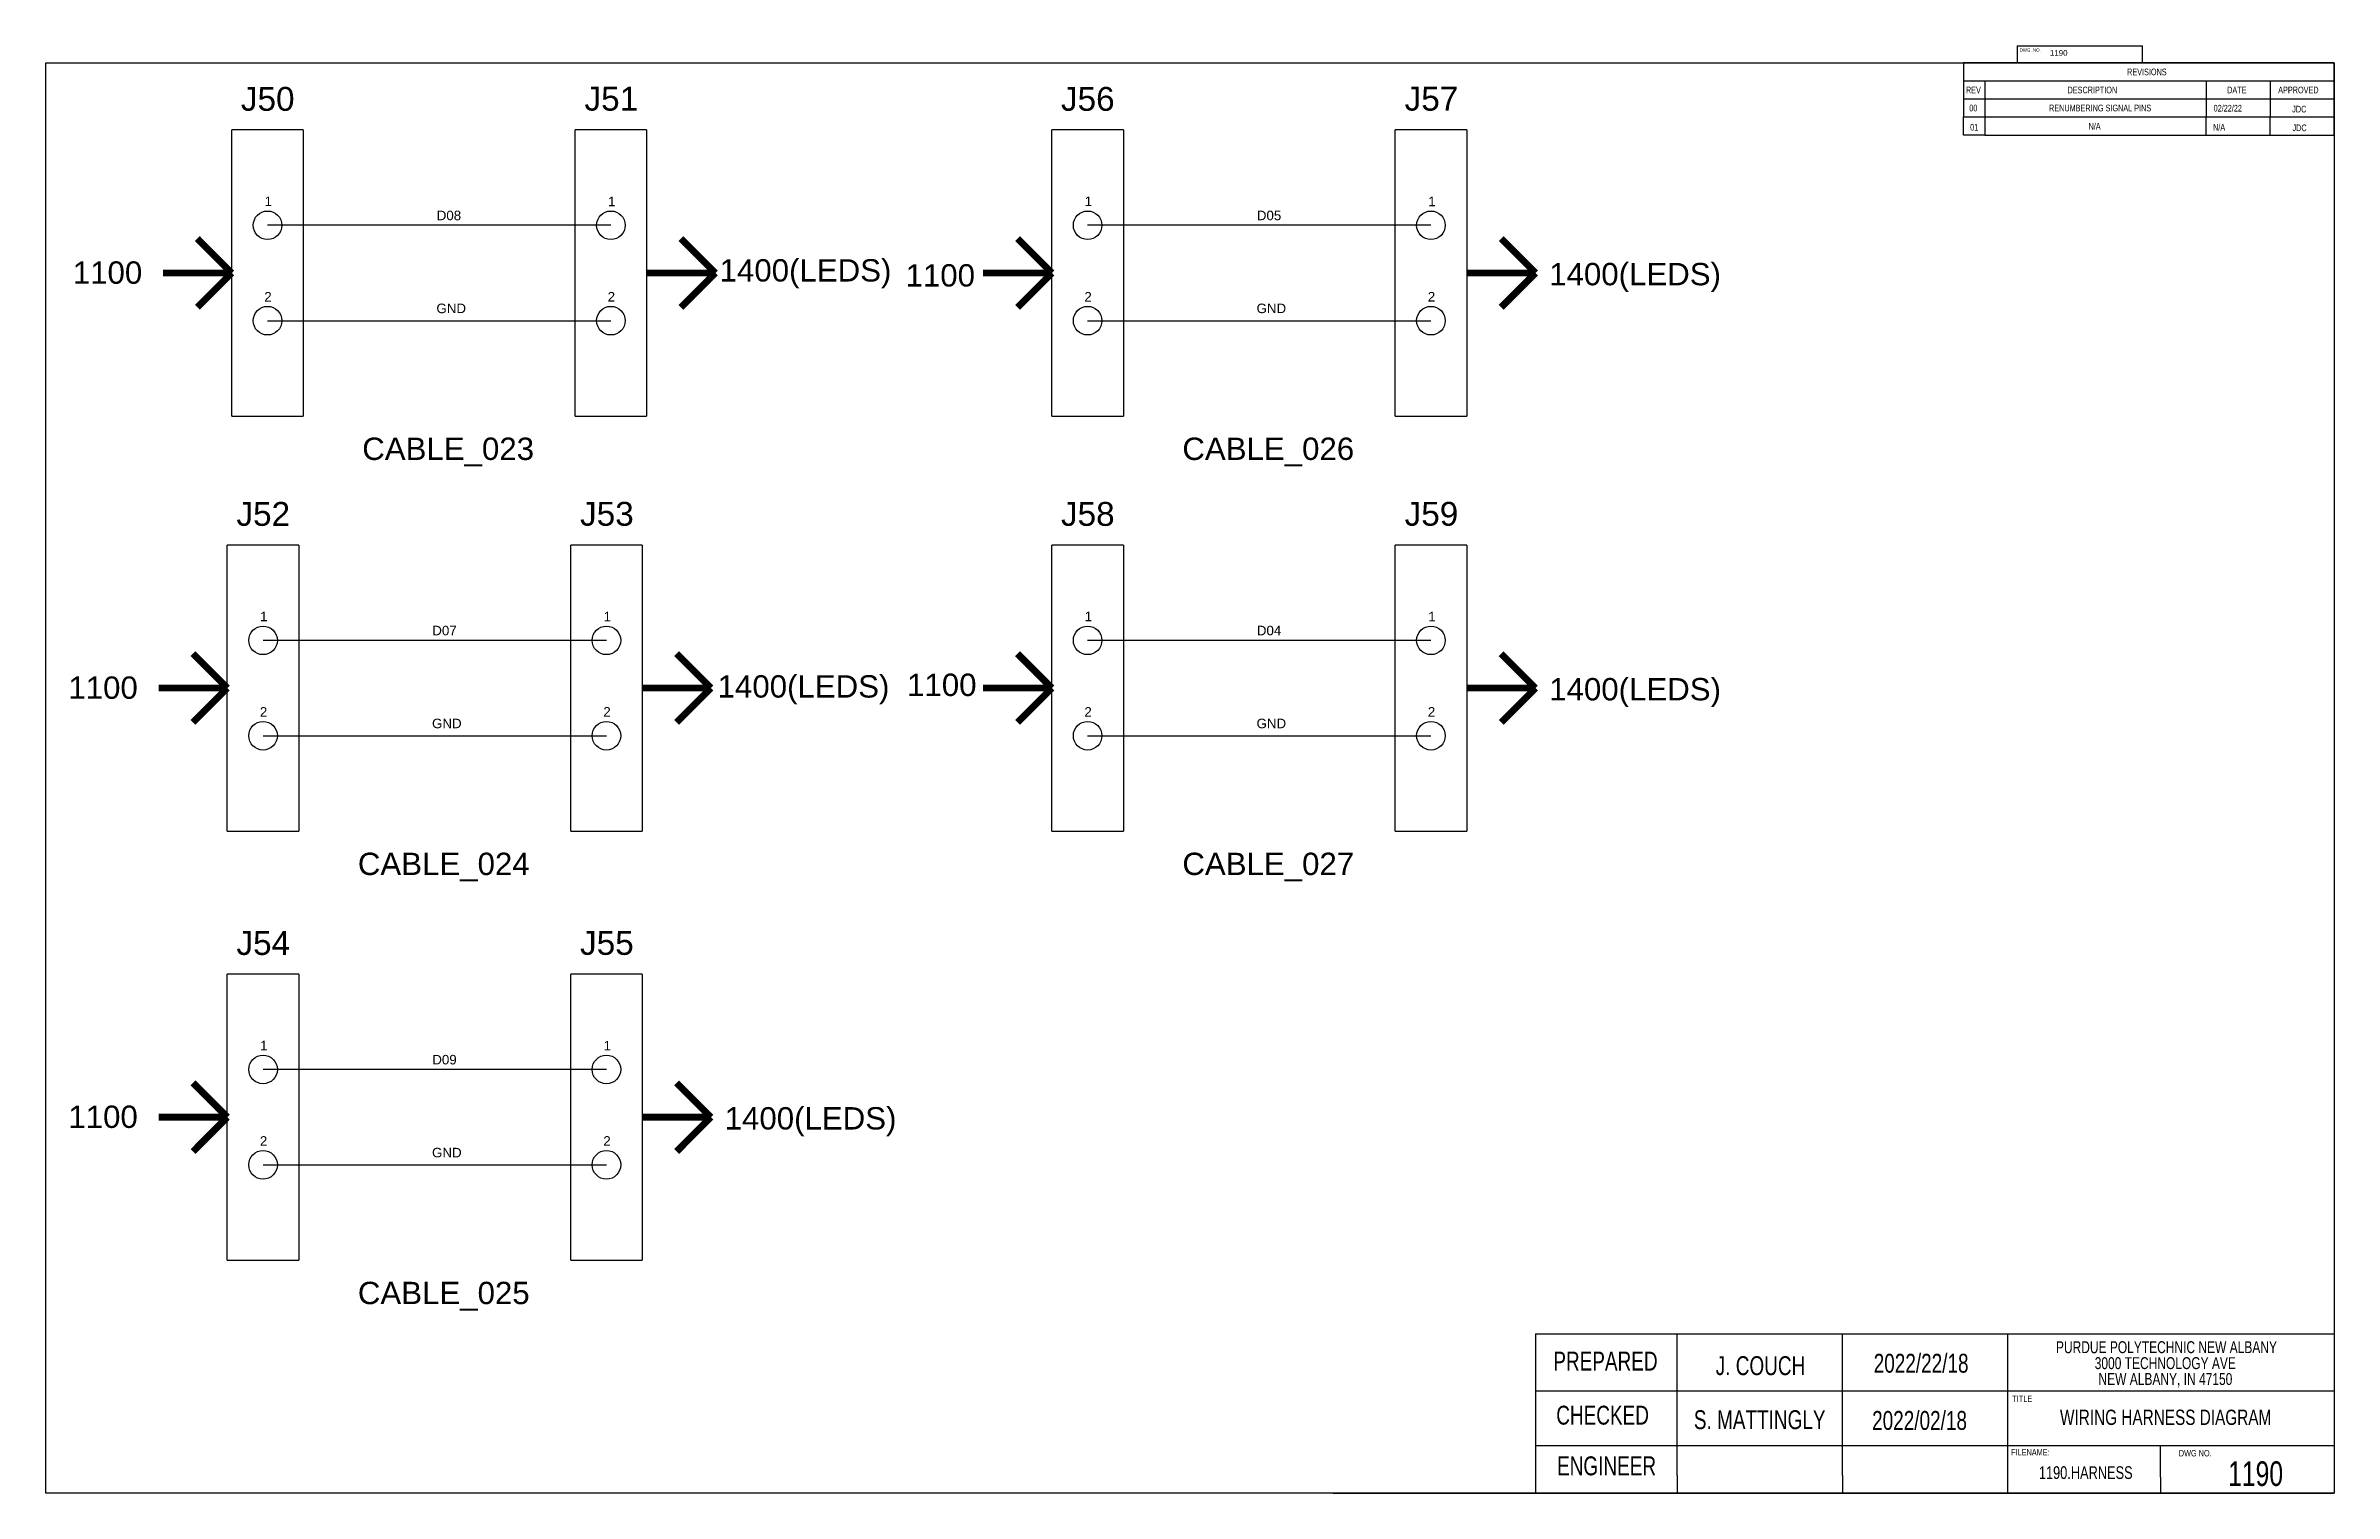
# Model space of a CAD drawing. Header units: inches. Extents: x 2.5 to 50.5, y 2.4 to 32.7.
import ezdxf

# ---------------------------------------------------------------- set-up
doc = ezdxf.new("R2010")
doc.units = ezdxf.units.IN
doc.header["$MEASUREMENT"] = 0
doc.layers.add('SLD-0', color=7, linetype='Continuous')
doc.styles.add('SLDTEXTSTYLE0', font='TXT', dxfattribs={"width": 0.75})
doc.styles.get("Standard").update_dxf_attribs({"font": 'arial.ttf'})

# ---------------------------------------------------------------- blocks, each defined once
blk = doc.blocks.new('SW_TABLEANNOTATION_0')
at = {"color": 0, "linetype": 'Continuous', "lineweight": 25}
for p, q in [((0, 0), (0, -0.338)), ((0, 0), (0.4, 0)), ((0, 0), (0, -1.015)), ((6.955, 0), (0, 0)), ((0.4, 0), (4.55, 0)), ((4.55, 0), (5.75, 0)), ((5.75, 0), (6.955, 0)), ((6.955, 0), (6.955, -0.338)), ((6.955, -1.015), (6.955, 0)), ((0, -0.338), (0, -0.677)), ((0, -0.338), (0.4, -0.338)), ((0.4, -0.338), (0.4, -0.677)), ((0.4, -0.338), (4.55, -0.338)), ((4.55, -0.338), (4.55, -0.677)), ((4.55, -0.338), (5.75, -0.338)), ((5.75, -0.338), (5.75, -0.677)), ((5.75, -0.338), (6.955, -0.338)), ((6.955, -0.338), (6.955, -0.677)), ((0, -0.677), (0.4, -0.677)), ((0, -0.677), (0, -1.015)), ((0, -0.677), (6.955, -0.677)), ((0.4, -0.677), (4.55, -0.677)), ((0.4, -0.677), (0.4, -1.015)), ((4.55, -0.677), (5.75, -0.677)), ((4.55, -0.677), (4.55, -1.015)), ((5.75, -0.677), (6.955, -0.677)), ((5.75, -0.677), (5.75, -1.015)), ((6.955, -0.677), (6.955, -1.015)), ((0, -1.015), (0.4, -1.015)), ((0, -1.015), (6.955, -1.015)), ((0.4, -1.015), (4.55, -1.015)), ((0.4, -1.015), (0.4, -1.354)), ((4.55, -1.015), (5.75, -1.015)), ((5.75, -1.015), (6.955, -1.015))]:
    blk.add_line(p, q, dxfattribs=at)
for p, q in [((0, -1.354), (0, -1.015)), ((4.55, -1.354), (4.55, -1.015)), ((5.75, -1.354), (5.75, -1.015)), ((6.955, -1.354), (6.955, -1.015)), ((0.4, -1.354), (0, -1.354)), ((0.4, -1.354), (4.55, -1.354)), ((4.55, -1.354), (5.75, -1.354)), ((5.75, -1.354), (6.955, -1.354))]:
    blk.add_line(p, q)
at = {"color": 0, "linetype": 'Continuous', "lineweight": 18, "char_height": 0.125, "attachment_point": 1, "style": 'SLDTEXTSTYLE0'}
for s, insert in [('REVISIONS', (3.069, -0.107)), ('REV', (0.046, -0.446)), ('00', (0.108, -0.784)), ('DESCRIPTION', (1.952, -0.446)), ('DATE', (4.946, -0.446)), ('APPROVED', (5.904, -0.446)), ('01', (0.125, -1.145))]:
    blk.add_mtext(s, dxfattribs=dict(at, insert=insert))
at = {"color": 0, "linetype": 'Continuous', "lineweight": 18, "char_height": 0.125, "width": 2.42309, "attachment_point": 1, "style": 'SLDTEXTSTYLE0'}
for s, insert in [('RENUMBERING SIGNAL PINS', (1.605, -0.784)), ('02/22/22', (4.693, -0.788)), ('JDC', (6.167, -0.805)), ('N/A', (2.346, -1.128)), ('N/A', (4.682, -1.145)), ('JDC', (6.172, -1.156))]:
    blk.add_mtext(s, dxfattribs=dict(at, insert=insert))
blk = doc.blocks.new('SW_NOTE_0_8')
at = {"layer": 'SLD-0', "color": 0, "char_height": 0.125, "attachment_point": 2, "style": 'SLDTEXTSTYLE0'}
for s, insert in [('PURDUE POLYTECHNIC NEW ALBANY', (1.434, 0.161)), ('3000 TECHNOLOGY AVE', (1.422, -0.006)), ('NEW ALBANY, IN 47150', (1.423, -0.172))]:
    blk.add_mtext(s, dxfattribs=dict(at, insert=insert))

msp = doc.modelspace()

# ---------------------------------------------------------------- linework, layer by layer
for p, q in [((43.895, 32.729), (43.895, 32.37)), ((2.542, 24.37), (2.542, 32.37)), ((2.542, 32.37), (50.542, 32.37)), ((50.542, 32.37), (50.542, 2.37)), ((7.943, 30.963), (6.443, 30.963)), ((6.443, 24.963), (6.443, 30.963)), ((15.145, 30.963), (13.645, 30.963)), ((13.645, 24.963), (13.645, 30.963)), ((25.145, 30.963), (23.645, 30.963)), ((23.645, 24.963), (23.645, 30.963)), ((32.346, 30.963), (30.846, 30.963)), ((30.846, 24.963), (30.846, 30.963)), ((6.443, 24.963), (7.943, 24.963)), ((13.645, 24.963), (15.145, 24.963)), ((23.645, 24.963), (25.145, 24.963)), ((30.846, 24.963), (32.346, 24.963)), ((2.542, 2.37), (2.542, 24.37)), ((7.85, 22.258), (6.35, 22.258)), ((6.35, 16.258), (6.35, 22.258)), ((15.052, 22.258), (13.552, 22.258)), ((13.552, 16.258), (13.552, 22.258)), ((25.145, 22.258), (23.645, 22.258)), ((23.645, 16.258), (23.645, 22.258)), ((32.346, 22.258), (30.846, 22.258)), ((30.846, 16.258), (30.846, 22.258)), ((6.35, 16.258), (7.85, 16.258)), ((13.552, 16.258), (15.052, 16.258)), ((23.645, 16.258), (25.145, 16.258)), ((30.846, 16.258), (32.346, 16.258)), ((7.85, 13.258), (6.35, 13.258)), ((6.35, 7.258), (6.35, 13.258)), ((15.052, 13.258), (13.552, 13.258)), ((13.552, 7.258), (13.552, 13.258)), ((6.35, 7.258), (7.85, 7.258)), ((13.552, 7.258), (15.052, 7.258)), ((33.788, 5.712), (33.788, 2.37)), ((40.357, 5.712), (50.541, 5.712)), ((36.761, 2.739), (36.761, 2.37)), ((40.23, 2.739), (40.23, 2.37)), ((46.899, 2.704), (46.899, 2.37)), ((36.542, 2.37), (2.542, 2.37)), ((29.542, 2.37), (50.542, 2.37)), ((50.542, 2.37), (36.083, 2.37)), ((50.542, 2.37), (50.542, 2.37))]:
    msp.add_line(p, q)
at = {"color": 152, "true_color": 0x2776bb}
for p, q in [((14.395, 28.963), (7.193, 28.963)), ((31.596, 28.963), (24.395, 28.963)), ((14.302, 20.258), (7.1, 20.258)), ((31.596, 20.258), (24.395, 20.258)), ((14.302, 11.258), (7.1, 11.258))]:
    msp.add_line(p, q, dxfattribs=at)
at = {"color": 18, "true_color": 0x000000}
for p, q in [((7.193, 26.963), (14.395, 26.963)), ((24.395, 26.963), (31.596, 26.963)), ((7.1, 18.258), (14.302, 18.258)), ((24.395, 18.258), (31.596, 18.258)), ((7.1, 9.258), (14.302, 9.258))]:
    msp.add_line(p, q, dxfattribs=at)
for points in [[(7.943, 30.963), (7.943, 24.963)], [(15.145, 30.963), (15.145, 24.963)], [(25.145, 30.963), (25.145, 24.963)], [(32.346, 30.963), (32.346, 24.963)], [(7.85, 22.258), (7.85, 16.258)], [(15.052, 22.258), (15.052, 16.258)], [(25.145, 22.258), (25.145, 16.258)], [(32.346, 22.258), (32.346, 16.258)], [(7.85, 13.258), (7.85, 7.258)], [(15.052, 13.258), (15.052, 7.258)]]:
    msp.add_lwpolyline(points)
at = {"const_width": 0.144}
for points in [[(6.443, 27.963), (5.722, 28.685)], [(16.587, 27.963), (15.866, 28.685)], [(23.645, 27.963), (22.924, 28.685)], [(33.789, 27.963), (33.068, 28.685)], [(6.443, 27.963), (5.001, 27.963)], [(6.443, 27.963), (5.722, 27.242)], [(16.587, 27.963), (15.145, 27.963)], [(16.587, 27.963), (15.866, 27.242)], [(23.645, 27.963), (22.202, 27.963)], [(23.645, 27.963), (22.924, 27.242)], [(33.789, 27.963), (32.346, 27.963)], [(33.789, 27.963), (33.068, 27.242)], [(6.35, 19.258), (5.629, 19.979)], [(16.494, 19.258), (15.773, 19.979)], [(23.645, 19.258), (22.924, 19.979)], [(33.789, 19.258), (33.068, 19.979)], [(6.35, 19.258), (4.908, 19.258)], [(6.35, 19.258), (5.629, 18.536)], [(16.494, 19.258), (15.052, 19.258)], [(16.494, 19.258), (15.773, 18.536)], [(23.645, 19.258), (22.202, 19.258)], [(23.645, 19.258), (22.924, 18.536)], [(33.789, 19.258), (32.346, 19.258)], [(33.789, 19.258), (33.068, 18.536)], [(6.35, 10.258), (5.629, 10.979)], [(16.494, 10.258), (15.773, 10.979)], [(6.35, 10.258), (4.908, 10.258)], [(6.35, 10.258), (5.629, 9.536)], [(16.494, 10.258), (15.052, 10.258)], [(16.494, 10.258), (15.773, 9.536)]]:
    msp.add_lwpolyline(points, dxfattribs=at)
for centre in [(7.193, 28.963), (14.395, 28.963), (24.395, 28.963), (31.596, 28.963), (7.193, 26.963), (14.395, 26.963), (24.395, 26.963), (31.596, 26.963), (7.1, 20.258), (14.302, 20.258), (24.395, 20.258), (31.596, 20.258), (7.1, 18.258), (14.302, 18.258), (24.395, 18.258), (31.596, 18.258), (7.1, 11.258), (14.302, 11.258), (7.1, 9.258), (14.302, 9.258)]:
    msp.add_circle(centre, 0.3)
at = {"layer": 'SLD-0', "color": 7, "linetype": 'Continuous', "lineweight": 25}
for p, q in [((43.895, 32.729), (46.523, 32.729)), ((46.523, 32.37), (46.523, 32.729)), ((33.788, 5.712), (43.698, 5.712)), ((33.788, 5.712), (43.698, 5.712)), ((36.761, 2.739), (36.761, 5.712)), ((40.23, 2.739), (40.23, 5.712)), ((43.698, 2.37), (43.698, 5.712)), ((33.788, 4.52), (43.698, 4.52)), ((43.698, 4.52), (50.542, 4.52)), ((33.788, 3.373), (43.698, 3.373)), ((43.698, 3.373), (50.542, 3.373)), ((46.899, 2.704), (46.899, 3.373))]:
    msp.add_line(p, q, dxfattribs=at)

# ---------------------------------------------------------------- block references
at = {"color": 7, "linetype": 'Continuous', "lineweight": 18, "xscale": 1.118033988749895, "yscale": 1.118033988749895, "zscale": 1.118033988749895}
msp.add_blockref('SW_TABLEANNOTATION_0', (42.766, 32.37), dxfattribs=at)
at = {"layer": 'SLD-0', "xscale": 2.004782487836321, "yscale": 2.004782487836321, "zscale": 1.603825990269057}
msp.add_blockref('SW_NOTE_0_8', (44.148, 5.236), dxfattribs=at)

# ---------------------------------------------------------------- texts
for s, p in [('1100', (3.109, 27.738)), ('1400(LEDS)', (16.676, 27.784)), ('1100', (20.576, 27.679)), ('1400(LEDS)', (34.076, 27.705)), ('CABLE_023', (9.18, 24.042)), ('CABLE_026', (26.382, 24.042)), ('1100', (3.016, 19.032)), ('1400(LEDS)', (16.634, 19.058)), ('1100', (20.608, 19.091)), ('1400(LEDS)', (34.076, 18.999)), ('CABLE_024', (9.088, 15.336)), ('CABLE_027', (26.382, 15.336)), ('1100', (3.016, 10.032)), ('1400(LEDS)', (16.782, 9.999)), ('CABLE_025', (9.088, 6.336))]:
    msp.add_text(s, height=0.4687).set_placement(p)
at = {"attachment_point": 1}
for s, width, gutter_width, heights, insert, char_height in [('1190', 1.61993, 0.534, [0], (44.577, 32.639), 0.1195), ('J50', 0.24175, 1, [0.204], (6.634, 31.865), 0.5), ('J51', 0.24175, 1, [0.204], (13.841, 31.868), 0.5), ('J56', 0.24175, 1, [0.204], (23.835, 31.865), 0.5), ('J57', 0.24175, 1, [0.204], (31.043, 31.868), 0.5), ('1', 0.1052, 1, [0], (7.131, 29.566), 0.2), ('1', 0.1052, 1, [0], (14.336, 29.564), 0.2), ('1', 0.1052, 1, [0], (24.333, 29.566), 0.2), ('1', 0.1052, 1, [0], (31.538, 29.564), 0.2), ('\\pt0.2;D08', 1.23567, 1, [0], (10.742, 29.27), 0.2), ('D05', 1.23567, 1, [0], (27.944, 29.27), 0.2), ('2', 0.1052, 1, [0], (7.125, 27.564), 0.2), ('2', 0.1052, 1, [0], (14.328, 27.565), 0.2), ('2', 0.1052, 1, [0], (24.327, 27.564), 0.2), ('2', 0.1052, 1, [0], (31.53, 27.565), 0.2), ('\\pt0.2;GND', 1.23567, 1, [0], (10.736, 27.321), 0.2), ('\\pt0.2;GND', 1.23567, 1, [0], (27.938, 27.321), 0.2), ('J52', 0.24175, 1, [0.204], (6.541, 23.16), 0.5), ('J53', 0.24175, 1, [0.204], (13.748, 23.162), 0.5), ('J58', 0.24175, 1, [0.204], (23.835, 23.16), 0.5), ('J59', 0.24175, 1, [0.204], (31.043, 23.162), 0.5), ('1', 0.1052, 1, [0], (7.038, 20.86), 0.2), ('1', 0.1052, 1, [0], (14.243, 20.858), 0.2), ('1', 0.1052, 1, [0], (24.333, 20.86), 0.2), ('1', 0.1052, 1, [0], (31.538, 20.858), 0.2), ('\\pt0.2;D07', 1.23567, 1, [0], (10.649, 20.564), 0.2), ('\\pt0.2;D04', 1.23567, 1, [0], (27.944, 20.564), 0.2), ('2', 0.1052, 1, [0], (7.032, 18.858), 0.2), ('2', 0.1052, 1, [0], (14.236, 18.859), 0.2), ('2', 0.1052, 1, [0], (24.327, 18.858), 0.2), ('2', 0.1052, 1, [0], (31.53, 18.859), 0.2), ('\\pt0.2;GND', 1.23567, 1, [0], (10.644, 18.615), 0.2), ('\\pt0.2;GND', 1.23567, 1, [0], (27.938, 18.615), 0.2), ('J54', 0.24175, 1, [0.204], (6.541, 14.16), 0.5), ('J55', 0.24175, 1, [0.204], (13.748, 14.162), 0.5), ('1', 0.1052, 1, [0], (7.038, 11.86), 0.2), ('D09', 1.23567, 1, [0], (10.649, 11.564), 0.2), ('1', 0.1052, 1, [0], (14.243, 11.858), 0.2), ('2', 0.1052, 1, [0], (7.032, 9.858), 0.2), ('\\pt0.2;GND', 1.23567, 1, [0], (10.644, 9.615), 0.2), ('2', 0.1052, 1, [0], (14.236, 9.859), 0.2)]:
    msp.add_mtext_dynamic_manual_height_columns(s, width=width, gutter_width=gutter_width, heights=heights, dxfattribs=dict(at, insert=insert, char_height=char_height))
at = {"layer": 'SLD-0', "style": 'SLDTEXTSTYLE0'}
for s, insert, char_height, attachment_point in [('DWG. NO.', (44.165, 32.677), 0.0746, 2), ('PREPARED', (35.256, 5.339), 0.3964, 2), ('TITLE', (43.998, 4.418), 0.1337, 2), ('CHECKED', (35.196, 4.206), 0.3964, 2), ('S. MATTINGLY', (38.491, 4.111), 0.39641, 2), ('WIRING HARNESS DIAGRAM', (47.006, 4.123), 0.32077, 2), ('ENGINEER', (35.279, 3.143), 0.3964, 2), ('FILENAME:', (44.169, 3.296), 0.1337, 2), ('1190.HARNESS', (45.33, 2.936), 0.2673, 2), ('DWG NO.', (47.283, 3.276), 0.1337, 1)]:
    msp.add_mtext(s, dxfattribs=dict(at, insert=insert, char_height=char_height, attachment_point=attachment_point))
at = {"layer": 'SLD-0', "attachment_point": 2, "style": 'SLDTEXTSTYLE0'}
for s, insert, char_height, width in [('2022/22/18', (41.877, 5.295), 0.3964, 2.52712), ('J. COUCH', (38.508, 5.244), 0.3964, 3.54431), ('2022/02/18', (41.844, 4.095), 0.3964, 2.67577), ('1190', (48.893, 3.039), 0.5164, 1.77053)]:
    msp.add_mtext(s, dxfattribs=dict(at, insert=insert, char_height=char_height, width=width))

doc.saveas('drawing.dxf')
